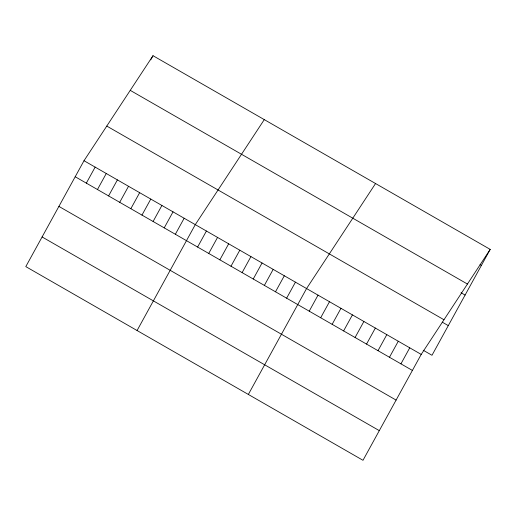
<?xml version="1.0" encoding="UTF-8"?>
<svg xmlns="http://www.w3.org/2000/svg" width="516" height="516" viewBox="0 0 516 516"><rect width="100%" height="100%" fill="white"/><g stroke="black" fill="none" stroke-linecap="round" stroke-linejoin="round"><path stroke-width="0.77" d="M84.011 160.721L25.8 266.611L362.993 460.298L421.211 354.408L490.2 249.389L153.007 55.702L84.011 160.721L421.211 354.408M150.704 59.882L153.007 55.702M86.333 183.135L95.144 167.113M97.46 189.527L106.27 173.505M108.586 195.919L117.396 179.897M119.718 202.311L128.523 186.289M130.845 208.703L139.649 192.681M141.971 215.095L150.782 199.066M153.097 221.487L161.908 205.458M164.223 227.879L173.034 211.85M175.35 234.27L184.16 218.242M137.075 330.53L195.287 224.634L264.282 119.615M197.609 247.054L206.413 231.026M208.735 253.44L217.546 237.418M219.861 259.832L228.672 243.81M230.987 266.224L239.798 250.202M242.12 272.616L250.924 256.594M253.246 279.008L262.051 262.986M264.373 285.4L273.183 269.378M275.499 291.792L284.31 275.77M286.625 298.184L295.436 282.162M248.351 394.443L306.562 288.554L375.551 183.535M309.219 311.161L318.03 295.139M320.681 317.746L329.492 301.725M332.149 324.332L340.96 308.31M343.611 330.917L352.422 314.895M355.079 337.503L363.883 321.481M366.541 344.088L375.351 328.066M378.009 350.674L386.813 334.652M389.47 357.259L398.281 341.237M400.938 363.845L409.743 347.823M490.2 249.389L431.989 355.279L423.217 350.248M480.041 264.637L481.389 265.411M130.238 90.358L467.432 284.045M461.04 292.746L465.09 295.068M106.78 126.065L443.979 319.752M442.218 322.139L448.288 325.622M75.207 176.743L412.4 370.43M58.901 206.4L396.095 400.087M42.106 236.954L379.299 430.641"/></g></svg>
